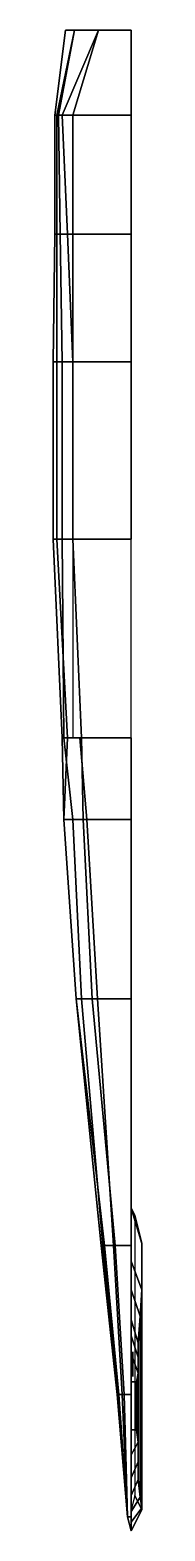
# Model space of a CAD drawing. Extents: x -0.44 to 0.06, y -4.51 to 3.95.
import ezdxf

# ---------------------------------------------------------------- set-up
doc = ezdxf.new("R2010")
doc.units = 0
doc.layers.add('HULL2', color=6, linetype='CONTINUOUS')

msp = doc.modelspace()

# ---------------------------------------------------------------- linework, layer by layer
at = {"layer": 'HULL2'}
for points in [[(-0.41, 3.47, 2.07), (-0.43, 3.47, 1.76), (-0.37, 3.95, 1.74), (-0.3204, 3.95, 1.925)], [(-0.43, 3.47, 1.76), (-0.42, 3.47, 1.45), (-0.3204, 3.95, 1.555), (-0.37, 3.95, 1.74)], [(-0.42, 3.47, 1.45), (-0.33, 3.47, 1.32), (-0.185, 3.95, 1.4196), (-0.3204, 3.95, 1.555)], [(-0.39, 3.47, 2.18), (-0.41, 3.47, 2.07), (-0.3204, 3.95, 1.925), (-0.185, 3.95, 2.0604)], [(0, 3.95, 2.11), (0, 3.47, 2.22), (-0.39, 3.47, 2.18), (-0.185, 3.95, 2.0604)], [(-0.185, 3.95, 1.4196), (-0.33, 3.47, 1.32), (0, 3.47, 1.29), (0, 3.95, 1.37)], [(-0.4, 2.8, 2.13), (-0.43, 2.8, 1.76), (-0.43, 3.47, 1.76), (-0.41, 3.47, 2.07)], [(-0.43, 2.8, 1.76), (-0.42, 2.8, 1.43), (-0.42, 3.47, 1.45), (-0.43, 3.47, 1.76)], [(-0.42, 2.8, 1.43), (-0.33, 2.8, 1.29), (-0.33, 3.47, 1.32), (-0.42, 3.47, 1.45)], [(-0.36, 2.8, 2.27), (-0.4, 2.8, 2.13), (-0.41, 3.47, 2.07), (-0.39, 3.47, 2.18)], [(0, 3.47, 2.22), (0, 2.8, 2.31), (-0.36, 2.8, 2.27), (-0.39, 3.47, 2.18)], [(-0.33, 3.47, 1.32), (-0.33, 2.8, 1.29), (0, 2.8, 1.25), (0, 3.47, 1.29)], [(-0.39, 2.08, 2.16), (-0.44, 2.08, 1.76), (-0.43, 2.8, 1.76), (-0.4, 2.8, 2.13)], [(-0.44, 2.08, 1.76), (-0.42, 2.08, 1.42), (-0.42, 2.8, 1.43), (-0.43, 2.8, 1.76)], [(-0.42, 2.08, 1.42), (-0.33, 2.08, 1.26), (-0.33, 2.8, 1.29), (-0.42, 2.8, 1.43)], [(-0.33, 2.08, 2.34), (-0.39, 2.08, 2.16), (-0.4, 2.8, 2.13), (-0.36, 2.8, 2.27)], [(0, 2.8, 2.31), (0, 2.08, 2.37), (-0.33, 2.08, 2.34), (-0.36, 2.8, 2.27)], [(-0.33, 2.8, 1.29), (-0.33, 2.08, 1.26), (0, 2.08, 1.22), (0, 2.8, 1.25)], [(-0.39, 1.08, 2.16), (-0.44, 1.08, 1.76), (-0.44, 2.08, 1.76), (-0.39, 2.08, 2.16)], [(-0.44, 1.08, 1.76), (-0.42, 1.08, 1.42), (-0.42, 2.08, 1.42), (-0.44, 2.08, 1.76)], [(-0.42, 1.08, 1.42), (-0.33, 1.08, 1.26), (-0.33, 2.08, 1.26), (-0.42, 2.08, 1.42)], [(-0.33, 1.08, 2.34), (-0.39, 1.08, 2.16), (-0.39, 2.08, 2.16), (-0.33, 2.08, 2.34)], [(0, 2.08, 2.37), (0, 1.08, 2.41), (-0.33, 1.08, 2.34), (-0.33, 2.08, 2.34)], [(-0.33, 2.08, 1.26), (-0.33, 1.08, 1.26), (0, 1.08, 1.22), (0, 2.08, 1.22)], [(-0.38, -0.04, 2.15), (-0.39, -0.04, 1.81), (-0.44, 1.08, 1.76), (-0.39, 1.08, 2.16)], [(-0.39, -0.04, 1.81), (-0.36, -0.04, 1.59), (-0.42, 1.08, 1.42), (-0.44, 1.08, 1.76)], [(-0.36, -0.04, 1.59), (-0.28, -0.04, 1.36), (-0.33, 1.08, 1.26), (-0.42, 1.08, 1.42)], [(-0.33, -0.04, 2.35), (-0.38, -0.04, 2.15), (-0.39, 1.08, 2.16), (-0.33, 1.08, 2.34)], [(-0.33, 1.08, 1.26), (-0.28, -0.04, 1.36), (0, -0.04, 1.33), (0, 1.08, 1.22)], [(-0.38, -0.5, 2.04), (-0.38, -0.5, 1.61), (-0.36, -0.04, 1.59), (-0.39, -0.04, 1.81)], [(-0.33, -0.5, 2.39), (-0.38, -0.5, 2.04), (-0.39, -0.04, 1.81), (-0.38, -0.04, 2.15)], [(-0.38, -0.5, 1.61), (-0.27, -0.5, 1.41), (-0.28, -0.04, 1.36), (-0.36, -0.04, 1.59)], [(-0.25, -0.5, 2.59), (-0.33, -0.5, 2.39), (-0.38, -0.04, 2.15), (-0.29, -0.04, 2.58)], [(0, -0.04, 2.58), (0, -0.5, 2.59), (-0.25, -0.5, 2.59), (-0.29, -0.04, 2.58)], [(-0.28, -0.04, 1.36), (-0.27, -0.5, 1.41), (0, -0.5, 1.37), (0, -0.04, 1.33)], [(-0.31, -1.51, 2.05), (-0.31, -1.51, 1.72), (-0.38, -0.5, 1.61), (-0.38, -0.5, 2.04)], [(-0.31, -1.51, 1.72), (-0.22, -1.51, 1.55), (-0.27, -0.5, 1.41), (-0.38, -0.5, 1.61)], [(-0.28, -1.51, 2.35), (-0.31, -1.51, 2.05), (-0.38, -0.5, 2.04), (-0.33, -0.5, 2.39)], [(-0.19, -1.51, 2.52), (-0.28, -1.51, 2.35), (-0.33, -0.5, 2.39), (-0.25, -0.5, 2.59)], [(-0.27, -0.5, 1.41), (-0.22, -1.51, 1.55), (0, -1.51, 1.52), (0, -0.5, 1.37)], [(0, -0.5, 2.59), (0, -1.51, 2.55), (-0.19, -1.51, 2.52), (-0.25, -0.5, 2.59)], [(-0.17, -2.9, 2.12), (-0.15, -2.9, 1.91), (-0.31, -1.51, 1.72), (-0.31, -1.51, 2.05)], [(-0.15, -2.9, 1.91), (-0.09, -2.9, 1.82), (-0.22, -1.51, 1.55), (-0.31, -1.51, 1.72)], [(-0.16, -2.9, 2.31), (-0.17, -2.9, 2.12), (-0.31, -1.51, 2.05), (-0.28, -1.51, 2.35)], [(-0.1, -2.9, 2.4), (-0.16, -2.9, 2.31), (-0.28, -1.51, 2.35), (-0.19, -1.51, 2.52)], [(-0.22, -1.51, 1.55), (-0.09, -2.9, 1.82), (0, -2.9, 1.78), (0, -1.51, 1.52)], [(0, -1.51, 2.55), (0, -2.9, 2.43), (-0.1, -2.9, 2.4), (-0.19, -1.51, 2.52)], [(0, -2.69, 2.28), (0, -2.69, 2.15), (0.02, -2.73, 2.15), (0.06, -2.89, 2.28)], [(0, -2.99, 2.45), (0, -2.69, 2.28), (0.06, -2.89, 2.28), (0.06, -3.15, 2.45)], [(0.02, -2.73, 2.15), (0.02, -4.31, 2.15), (0.06, -4.39, 2.28), (0.06, -2.89, 2.28)], [(-0.07, -3.74, 2.27), (-0.08, -3.74, 2.18), (-0.17, -2.9, 2.12), (-0.16, -2.9, 2.31)], [(-0.08, -3.74, 2.18), (-0.07, -3.74, 2.08), (-0.15, -2.9, 1.91), (-0.17, -2.9, 2.12)], [(-0.05, -3.74, 2.31), (-0.07, -3.74, 2.27), (-0.16, -2.9, 2.31), (-0.1, -2.9, 2.4)], [(-0.07, -3.74, 2.08), (-0.04, -3.74, 1.99), (-0.09, -2.9, 1.82), (-0.15, -2.9, 1.91)], [(0, -2.9, 2.43), (0, -3.74, 2.34), (-0.05, -3.74, 2.31), (-0.1, -2.9, 2.4)], [(-0.09, -2.9, 1.82), (-0.04, -3.74, 1.99), (0, -3.74, 1.96), (0, -2.9, 1.78)], [(0.06, -2.89, 2.28), (0.06, -4.39, 2.28), (0.06, -4.38, 2.45), (0.06, -3.15, 2.45)], [(0, -3.15, 2.69), (0, -2.99, 2.45), (0.06, -3.15, 2.45), (0.05, -3.3, 2.69)], [(0, -3.32, 2.93), (0, -3.15, 2.69), (0.05, -3.3, 2.69), (0.04, -3.45, 2.93)], [(0.06, -3.15, 2.45), (0.06, -4.38, 2.45), (0.05, -4.32, 2.69), (0.05, -3.3, 2.69)], [(0, -3.41, 3.06), (0, -3.32, 2.93), (0.04, -3.45, 2.93), (0.04, -3.53, 3.06)], [(0.05, -3.3, 2.69), (0.05, -4.32, 2.69), (0.04, -4.22, 2.93), (0.04, -3.45, 2.93)], [(0, -3.51, 3.16), (0, -3.41, 3.06), (0.04, -3.53, 3.06), (0.04, -3.62, 3.16)], [(0.04, -3.45, 2.93), (0.04, -4.22, 2.93), (0.04, -4.12, 3.06), (0.04, -3.53, 3.06)], [(0, -3.67, 3.24), (0, -3.51, 3.16), (0.04, -3.62, 3.16), (0.03, -3.67, 3.19)], [(0.01, -3.5, 3.12), (0.01, -3.64, 3.13), (0.01, -3.53, 3.24), (0.01, -3.51, 3.19)], [(0.04, -3.53, 3.06), (0.04, -4.12, 3.06), (0.04, -4.01, 3.16), (0.04, -3.62, 3.16)], [(0.04, -3.62, 3.16), (0.04, -4.01, 3.16), (0.03, -3.94, 3.19), (0.03, -3.67, 3.19)], [(0.03, -3.67, 3.19), (0.03, -3.94, 3.19), (0, -3.94, 3.24), (0, -3.67, 3.24)], [(-0.02, -4.43, 2.27), (-0.02, -4.43, 2.23), (-0.07, -3.74, 2.08), (-0.08, -3.74, 2.18)], [(-0.02, -4.43, 2.29), (-0.02, -4.43, 2.27), (-0.08, -3.74, 2.18), (-0.07, -3.74, 2.27)], [(-0.02, -4.43, 2.23), (-0.02, -4.43, 2.18), (-0.04, -3.74, 1.99), (-0.07, -3.74, 2.08)], [(-0.02, -4.43, 2.3), (-0.02, -4.43, 2.29), (-0.07, -3.74, 2.27), (-0.05, -3.74, 2.31)], [(0, -3.74, 2.34), (0, -4.43, 2.31), (-0.02, -4.43, 2.3), (-0.05, -3.74, 2.31)], [(-0.04, -3.74, 1.99), (-0.02, -4.43, 2.18), (0, -4.43, 2.16), (0, -3.74, 1.96)], [(0.03, -3.94, 3.19), (0.04, -4.01, 3.16), (0, -4.08, 3.16), (0, -3.94, 3.24)], [(0.04, -4.01, 3.16), (0.04, -4.12, 3.06), (0, -4.21, 3.06), (0, -4.08, 3.16)], [(0.04, -4.12, 3.06), (0.04, -4.22, 2.93), (0, -4.31, 2.93), (0, -4.21, 3.06)], [(0.04, -4.22, 2.93), (0.05, -4.32, 2.69), (0, -4.4, 2.69), (0, -4.31, 2.93)], [(0.06, -4.39, 2.28), (0.02, -4.31, 2.15), (0, -4.39, 2.15), (0, -4.51, 2.28)], [(0.05, -4.32, 2.69), (0.06, -4.38, 2.45), (0, -4.46, 2.45), (0, -4.4, 2.69)], [(0.06, -4.38, 2.45), (0.06, -4.39, 2.28), (0, -4.51, 2.28), (0, -4.46, 2.45)], [(0, -4.43, 2.31), (0, -4.51, 2.28), (-0.02, -4.43, 2.29), (-0.02, -4.43, 2.3)], [(0, -4.51, 2.28), (0, -4.51, 2.27), (-0.02, -4.43, 2.27), (-0.02, -4.43, 2.29)], [(0, -4.51, 2.23), (0, -4.43, 2.16), (-0.02, -4.43, 2.18), (-0.02, -4.43, 2.23)], [(0, -4.51, 2.27), (0, -4.51, 2.23), (-0.02, -4.43, 2.23), (-0.02, -4.43, 2.27)]]:
    msp.add_3dface(points, dxfattribs=at)

doc.saveas('drawing.dxf')
